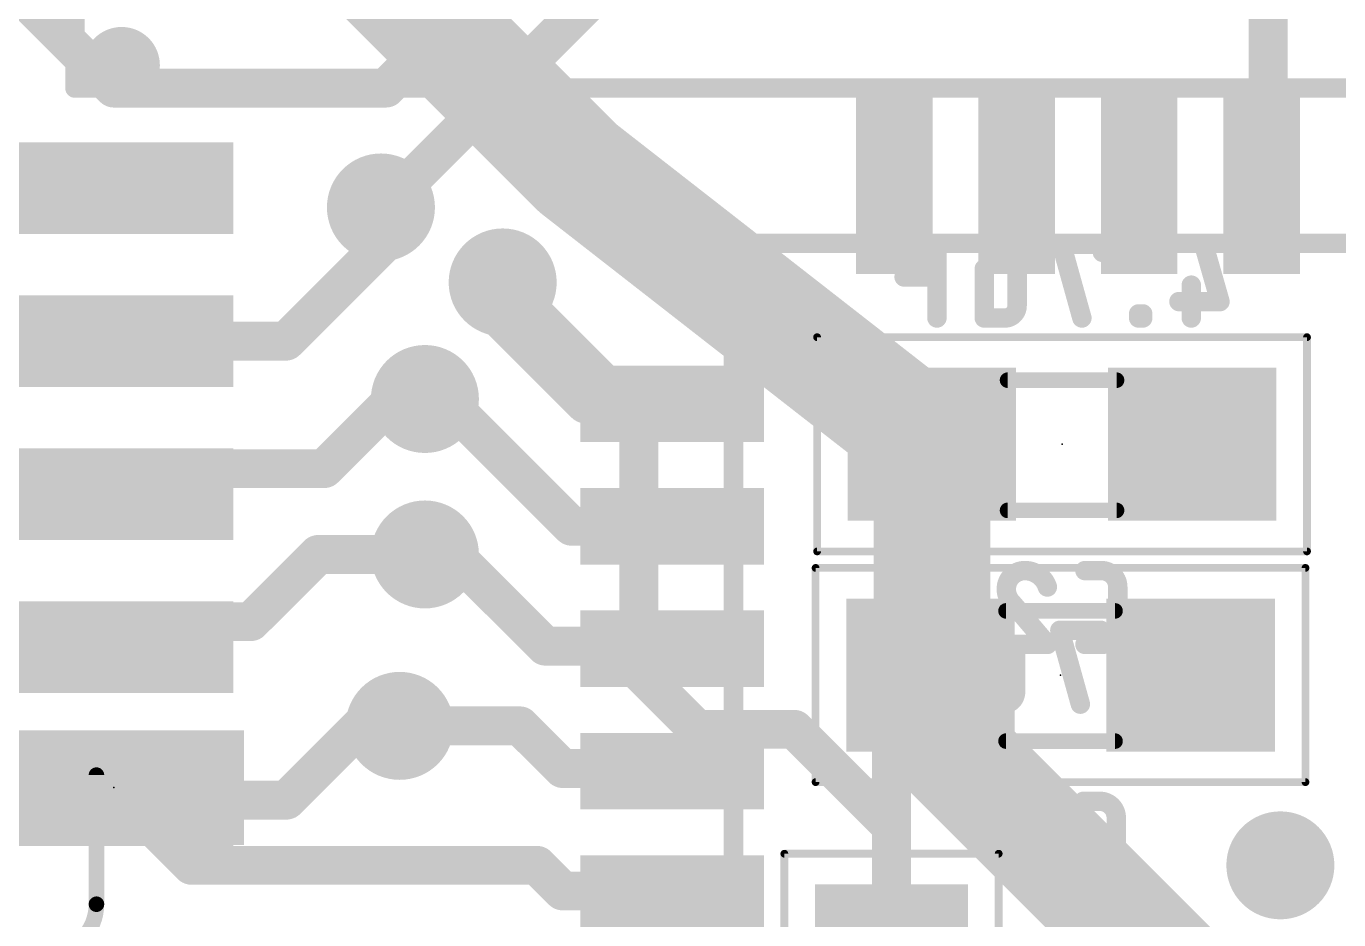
# Model space of a CAD drawing. Extents: x 0 to 1.42, y 0 to 1.2.
# Drawn here: x 0.6675 to 1.005, y 0.566 to 0.7959 of the extents above; entities that cross this region are included whole.
import ezdxf

# ---------------------------------------------------------------- set-up
doc = ezdxf.new("R2010")
doc.units = 0
for name, color, linetype in [('1', 12, 'CONTINUOUS'), ('16', 132, 'CONTINUOUS'), ('18', 110, 'CONTINUOUS'), ('21', 253, 'CONTINUOUS'), ('22', 253, 'CONTINUOUS'), ('23', 53, 'CONTINUOUS'), ('24', 53, 'CONTINUOUS'), ('26', 253, 'CONTINUOUS'), ('28', 253, 'CONTINUOUS'), ('40', 132, 'CONTINUOUS'), ('51', 253, 'CONTINUOUS'), ('52', 253, 'CONTINUOUS')]:
    doc.layers.add(name, color=color, linetype=linetype)

# ---------------------------------------------------------------- blocks, each defined once
blk = doc.blocks.new('RECT')
blk.add_solid([(-0.5, -0.5), (0.5, -0.5), (-0.5, 0.5), (0.5, 0.5)])
blk = doc.blocks.new('ROUNDV')
at = {"const_width": 0.5}
blk.add_lwpolyline([(0, -0.25, 1), (0, 0.25, 1), (0, -0.25)], format="xyb", dxfattribs=at)

msp = doc.modelspace()

# ---------------------------------------------------------------- linework, layer by layer
at = {"layer": '1', "const_width": 0.01}
for points in [[(0.76, 0.78), (0.84, 0.86)], [(0.759292, 0.749292), (0.84689, 0.83689)], [(0.64, 0.83), (0.69, 0.78)], [(0.98689, 0.811138), (0.98689, 0.75752)], [(0.69, 0.78), (0.76, 0.78)], [(0.985197, 0.755827), (0.98689, 0.75752)], [(0.758692, 0.749292), (0.759292, 0.749292)], [(0.79, 0.73), (0.79, 0.72)], [(0.79, 0.72), (0.81126, 0.69874)], [(0.77, 0.7), (0.775, 0.7)], [(0.807756, 0.667244), (0.775, 0.7)], [(0.81126, 0.69874), (0.833622, 0.69874)], [(0.807756, 0.667244), (0.833622, 0.667244)], [(0.77, 0.66), (0.777373, 0.66)], [(0.777373, 0.66), (0.800971, 0.636402)], [(0.800971, 0.636402), (0.832969, 0.636402)], [(0.832969, 0.636402), (0.833622, 0.635748)], [(0.76351, 0.61589), (0.794459, 0.61589)], [(0.794459, 0.61589), (0.805444, 0.604906)], [(0.805444, 0.604906), (0.832969, 0.604906)], [(0.832969, 0.604906), (0.833622, 0.604252)], [(0.71, 0.58), (0.69, 0.6)], [(0.798853, 0.58), (0.71, 0.58)], [(0.805444, 0.573409), (0.798853, 0.58)], [(0.832969, 0.573409), (0.805444, 0.573409)], [(0.833622, 0.572756), (0.832969, 0.573409)]]:
    msp.add_lwpolyline(points, dxfattribs=at)
at = {"layer": '1', "const_width": 0.005}
for points in [[(0.69, 0.7825, 1), (0.69, 0.7775)], [(0.688232, 0.778232, 1), (0.691768, 0.781768)], [(0.758232, 0.781768, 1), (0.761768, 0.778232)], [(0.76, 0.7775, 1), (0.76, 0.7825)], [(0.983429, 0.757595, 1), (0.986965, 0.754059)], [(0.98439, 0.75752, 1), (0.98939, 0.75752)], [(0.988658, 0.755752, 1), (0.985122, 0.759287)], [(0.758692, 0.751792, 1), (0.758692, 0.746792)], [(0.757524, 0.75106, 1), (0.76106, 0.747524)], [(0.759292, 0.746792, 1), (0.759292, 0.751792)], [(0.7925, 0.73, 1), (0.7875, 0.73)], [(0.791768, 0.721768, 1), (0.788232, 0.718232)], [(0.7875, 0.72, 1), (0.7925, 0.72)], [(0.77, 0.7025, 1), (0.77, 0.6975)], [(0.776768, 0.701768, 1), (0.773232, 0.698232)], [(0.775, 0.6975, 1), (0.775, 0.7025)], [(0.81126, 0.70124, 1), (0.81126, 0.69624)], [(0.809492, 0.696972, 1), (0.813028, 0.700508)], [(0.833622, 0.69624, 1), (0.833622, 0.70124)], [(0.807756, 0.669744, 1), (0.807756, 0.664744)], [(0.833622, 0.664744, 1), (0.833622, 0.669744)], [(0.805988, 0.665476, 1), (0.809524, 0.669012)], [(0.77, 0.6625, 1), (0.77, 0.6575)], [(0.77914, 0.661768, 1), (0.775605, 0.658232)], [(0.777373, 0.6575, 1), (0.777373, 0.6625)], [(0.800971, 0.638902, 1), (0.800971, 0.633902)], [(0.834736, 0.638169, 1), (0.831201, 0.634634)], [(0.832969, 0.633902, 1), (0.832969, 0.638902)], [(0.799203, 0.634634, 1), (0.802739, 0.638169)], [(0.831854, 0.63398, 1), (0.83539, 0.637516)], [(0.76351, 0.61839, 1), (0.76351, 0.61339)], [(0.796227, 0.617658, 1), (0.792692, 0.614122)], [(0.794459, 0.61339, 1), (0.794459, 0.61839)], [(0.805444, 0.607406, 1), (0.805444, 0.602406)], [(0.803676, 0.603138, 1), (0.807211, 0.606673)], [(0.834736, 0.606673, 1), (0.831201, 0.603138)], [(0.831854, 0.602484, 1), (0.83539, 0.60602)], [(0.832969, 0.602406, 1), (0.832969, 0.607406)], [(0.691768, 0.601768, 1), (0.688232, 0.598232)], [(0.71, 0.5825, 1), (0.71, 0.5775)], [(0.708232, 0.578232, 1), (0.711768, 0.581768)], [(0.800621, 0.581768, 1), (0.797085, 0.578232)], [(0.798853, 0.5775, 1), (0.798853, 0.5825)], [(0.805444, 0.575909, 1), (0.805444, 0.570909)], [(0.803676, 0.571642, 1), (0.807211, 0.575177)], [(0.834736, 0.575177, 1), (0.831201, 0.571642)], [(0.832969, 0.570909, 1), (0.832969, 0.575909)], [(0.831854, 0.570988, 1), (0.83539, 0.574524)]]:
    msp.add_lwpolyline(points, format="xyb", dxfattribs=at)
at = {"layer": '16'}
for points, const_width in [([(0.73, 0.83874), (0.80937, 0.75937)], 0.03), ([(0.80937, 0.75937), (0.900394, 0.688346)], 0.03), ([(0.681197, 0.755), (0.63, 0.755)], 0.01), ([(0.681945, 0.754252), (0.681197, 0.755)], 0.01), ([(0.758692, 0.739292), (0.758692, 0.749292)], 0.01), ([(0.734282, 0.714882), (0.758692, 0.739292)], 0.01), ([(0.825, 0.695), (0.79, 0.73)], 0.01), ([(0.681945, 0.714882), (0.734282, 0.714882)], 0.01), ([(0.744116, 0.682089), (0.762028, 0.7)], 0.01), ([(0.77, 0.7), (0.762028, 0.7)], 0.01), ([(0.900394, 0.688346), (0.900394, 0.62937)], 0.03), ([(0.825, 0.63), (0.825, 0.695)], 0.01), ([(0.681945, 0.675512), (0.688522, 0.682089)], 0.01), ([(0.688522, 0.682089), (0.744116, 0.682089)], 0.01), ([(0.725251, 0.642719), (0.742533, 0.66)], 0.01), ([(0.742533, 0.66), (0.77, 0.66)], 0.01), ([(0.681945, 0.636142), (0.688522, 0.642719)], 0.01), ([(0.688522, 0.642719), (0.725251, 0.642719)], 0.01), ([(0.900394, 0.62937), (0.9, 0.628976)], 0.03), ([(0.900394, 0.614475), (0.900394, 0.62937)], 0.03), ([(0.84, 0.615), (0.825, 0.63)], 0.01), ([(0.9, 0.628976), (0.89, 0.618976)], 0.01), ([(0.977546, 0.537323), (0.900394, 0.614475)], 0.03), ([(0.89, 0.618976), (0.89, 0.59)], 0.01), ([(0.75351, 0.61589), (0.734392, 0.596772)], 0.01), ([(0.75351, 0.61589), (0.76351, 0.61589)], 0.01), ([(0.865, 0.615), (0.84, 0.615)], 0.01), ([(0.89, 0.59), (0.865, 0.615)], 0.01), ([(0.681945, 0.596772), (0.734392, 0.596772)], 0.01), ([(0.89, 0.553465), (0.89, 0.59)], 0.01)]:
    msp.add_lwpolyline(points, dxfattribs=dict(at, const_width=const_width))
for points, const_width in [([(0.813984, 0.765283, 1), (0.804756, 0.753457)], 0.015), ([(0.804067, 0.754067, 1), (0.814673, 0.764673)], 0.015), ([(0.682965, 0.756768, 1), (0.679429, 0.753232)], 0.005), ([(0.681197, 0.7525, 1), (0.681197, 0.7575)], 0.005), ([(0.680177, 0.752484, 1), (0.683713, 0.75602)], 0.005), ([(0.761192, 0.749292, 1), (0.756192, 0.749292)], 0.005), ([(0.76046, 0.737524, 1), (0.756924, 0.74106)], 0.005), ([(0.756192, 0.739292, 1), (0.761192, 0.739292)], 0.005), ([(0.791768, 0.731768, 1), (0.788232, 0.728232)], 0.005), ([(0.681945, 0.717382, 1), (0.681945, 0.712382)], 0.005), ([(0.732514, 0.71665, 1), (0.73605, 0.713114)], 0.005), ([(0.734282, 0.712382, 1), (0.734282, 0.717382)], 0.005), ([(0.762028, 0.7025, 1), (0.762028, 0.6975)], 0.005), ([(0.763796, 0.698232, 1), (0.76026, 0.701768)], 0.005), ([(0.77, 0.6975, 1), (0.77, 0.7025)], 0.005), ([(0.907894, 0.688346, 1), (0.892894, 0.688346)], 0.015), ([(0.8275, 0.695, 1), (0.8225, 0.695)], 0.005), ([(0.823232, 0.693232, 1), (0.826768, 0.696768)], 0.005), ([(0.89578, 0.682433, 1), (0.905007, 0.694259)], 0.015), ([(0.688522, 0.684589, 1), (0.688522, 0.679589)], 0.005), ([(0.690289, 0.680321, 1), (0.686754, 0.683856)], 0.005), ([(0.742349, 0.683856, 1), (0.745884, 0.680321)], 0.005), ([(0.744116, 0.679589, 1), (0.744116, 0.684589)], 0.005), ([(0.680177, 0.67728, 1), (0.683713, 0.673744)], 0.005), ([(0.742533, 0.6625, 1), (0.742533, 0.6575)], 0.005), ([(0.7443, 0.658232, 1), (0.740765, 0.661768)], 0.005), ([(0.77, 0.6575, 1), (0.77, 0.6625)], 0.005), ([(0.688522, 0.645219, 1), (0.688522, 0.640219)], 0.005), ([(0.690289, 0.640951, 1), (0.686754, 0.644486)], 0.005), ([(0.723483, 0.644486, 1), (0.727019, 0.640951)], 0.005), ([(0.725251, 0.640219, 1), (0.725251, 0.645219)], 0.005), ([(0.894697, 0.63428, 1), (0.905303, 0.623673)], 0.015), ([(0.907894, 0.62937, 1), (0.892894, 0.62937)], 0.015), ([(0.905697, 0.624067, 1), (0.89509, 0.634673)], 0.015), ([(0.680177, 0.637909, 1), (0.683713, 0.634374)], 0.005), ([(0.826768, 0.631768, 1), (0.823232, 0.628232)], 0.005), ([(0.892894, 0.62937, 1), (0.907894, 0.62937)], 0.015), ([(0.8225, 0.63, 1), (0.8275, 0.63)], 0.005), ([(0.901768, 0.627209, 1), (0.898232, 0.630744)], 0.005), ([(0.905697, 0.619778, 1), (0.89509, 0.609171)], 0.015), ([(0.8925, 0.618976, 1), (0.8875, 0.618976)], 0.005), ([(0.888232, 0.620744, 1), (0.891768, 0.617209)], 0.005), ([(0.892894, 0.614475, 1), (0.907894, 0.614475)], 0.015), ([(0.75351, 0.61839, 1), (0.75351, 0.61339)], 0.005), ([(0.755278, 0.614122, 1), (0.751743, 0.617658)], 0.005), ([(0.76351, 0.61339, 1), (0.76351, 0.61839)], 0.005), ([(0.84, 0.6175, 1), (0.84, 0.6125)], 0.005), ([(0.838232, 0.613232, 1), (0.841768, 0.616768)], 0.005), ([(0.866768, 0.616768, 1), (0.863232, 0.613232)], 0.005), ([(0.865, 0.6125, 1), (0.865, 0.6175)], 0.005), ([(0.681945, 0.599272, 1), (0.681945, 0.594272)], 0.005), ([(0.732624, 0.598539, 1), (0.73616, 0.595004)], 0.005), ([(0.734392, 0.594272, 1), (0.734392, 0.599272)], 0.005), ([(0.8925, 0.59, 1), (0.8875, 0.59)], 0.005), ([(0.888232, 0.588232, 1), (0.891768, 0.591768)], 0.005), ([(0.8875, 0.59, 1), (0.8925, 0.59)], 0.005)]:
    msp.add_lwpolyline(points, format="xyb", dxfattribs=dict(at, const_width=const_width))
at = {"layer": '21', "const_width": 0.005}
for points in [[(0.68, 0.98), (0.68, 0.78)], [(0.68, 0.78), (0.73, 0.78)], [(1.38, 0.78), (0.73, 0.78)]]:
    msp.add_lwpolyline(points, dxfattribs=at)
at = {"layer": '21', "const_width": 0.0025}
for points in [[(0.68, 0.78125, 1), (0.68, 0.77875)], [(0.67875, 0.78, 1), (0.68125, 0.78)], [(0.73, 0.78125, 1), (0.73, 0.77875)], [(0.73, 0.77875, 1), (0.73, 0.78125)]]:
    msp.add_lwpolyline(points, format="xyb", dxfattribs=at)
at = {"layer": '22', "const_width": 0.009843}
msp.add_lwpolyline([(0.692, 0.780969, 1), (0.692, 0.790811, 1), (0.692, 0.780969)], format="xyb", dxfattribs=at)
at = {"layer": '23'}
msp.add_point((0.69, 0.6), dxfattribs=at)
at = {"layer": '24'}
for p in [(0.933858, 0.688346), (0.933465, 0.628976)]:
    msp.add_point(p, dxfattribs=at)
at = {"layer": '26'}
for points, const_width in [([(0.924274, 0.655846, 0.414206), (0.919524, 0.651096)], 0.005), ([(0.930079, 0.651624, 0.32521), (0.924274, 0.655846)], 0.005), ([(0.924274, 0.657096, 1), (0.924274, 0.654596)], 0.0025), ([(0.924274, 0.654596, 1), (0.924274, 0.657096)], 0.0025), ([(0.939748, 0.657096, 1), (0.939748, 0.654596)], 0.0025), ([(0.948193, 0.651624, 0.414214), (0.94397, 0.655846)], 0.005), ([(0.94397, 0.657096, 1), (0.94397, 0.654596)], 0.0025), ([(0.94397, 0.654596, 1), (0.94397, 0.657096)], 0.0025), ([(0.919524, 0.651096, 0.205258), (0.921107, 0.647402)], 0.005), ([(0.920774, 0.651096, 1), (0.918274, 0.651096)], 0.0025), ([(0.918274, 0.651096, 1), (0.920774, 0.651096)], 0.0025), ([(0.92889, 0.651239, 1), (0.931269, 0.652009)], 0.0025), ([(0.949443, 0.651624, 1), (0.946943, 0.651624)], 0.0025), ([(0.946943, 0.651624, 1), (0.949443, 0.651624)], 0.0025), ([(0.92206, 0.648212, 1), (0.920155, 0.646592)], 0.0025), ([(0.920245, 0.646497, 1), (0.921969, 0.648307)], 0.0025), ([(0.94397, 0.636846, 0.414214), (0.948193, 0.641069)], 0.005), ([(0.949443, 0.641069, 1), (0.946943, 0.641069)], 0.0025), ([(0.946943, 0.641069, 1), (0.949443, 0.641069)], 0.0025), ([(0.919524, 0.638096, 1), (0.919524, 0.635596)], 0.0025), ([(0.929127, 0.636037, 1), (0.931032, 0.637656)], 0.0025), ([(0.93008, 0.635596, 1), (0.93008, 0.638096)], 0.0025), ([(0.939748, 0.638096, 1), (0.939748, 0.635596)], 0.0025), ([(0.94397, 0.638096, 1), (0.94397, 0.635596)], 0.0025), ([(0.94397, 0.635596, 1), (0.94397, 0.638096)], 0.0025), ([(0.686528, 0.60322, 1), (0.684528, 0.60322)], 0.002), ([(0.926666, 0.59682, 1), (0.924262, 0.596133)], 0.0025), ([(0.939354, 0.597726, 1), (0.939354, 0.595226)], 0.0025), ([(0.947799, 0.592254, 0.414214), (0.943577, 0.596476)], 0.005), ([(0.943577, 0.597726, 1), (0.943577, 0.595226)], 0.0025), ([(0.943577, 0.595226, 1), (0.943577, 0.597726)], 0.0025), ([(0.949049, 0.592254, 1), (0.946549, 0.592254)], 0.0025), ([(0.946549, 0.592254, 1), (0.949049, 0.592254)], 0.0025), ([(0.923547, 0.585921, 1), (0.921047, 0.585921)], 0.0025), ([(0.91913, 0.582949, 1), (0.91913, 0.580449)], 0.0025), ([(0.929686, 0.580449, 1), (0.929686, 0.582949)], 0.0025), ([(0.943577, 0.577476, 0.414214), (0.947799, 0.581699)], 0.005), ([(0.949049, 0.581699, 1), (0.946549, 0.581699)], 0.0025), ([(0.928484, 0.581355, 1), (0.930888, 0.582042)], 0.0025), ([(0.946549, 0.581699, 1), (0.949049, 0.581699)], 0.0025), ([(0.921047, 0.577476, 1), (0.923547, 0.577476)], 0.0025), ([(0.939354, 0.578726, 1), (0.939354, 0.576226)], 0.0025), ([(0.943577, 0.578726, 1), (0.943577, 0.576226)], 0.0025), ([(0.943577, 0.576226, 1), (0.943577, 0.578726)], 0.0025), ([(0.659972, 0.569998, 1), (0.685528, 0.569998)], 0.004), ([(0.686528, 0.569998, 1), (0.684528, 0.569998)], 0.002), ([(0.684528, 0.569998, 1), (0.686528, 0.569998)], 0.002)]:
    msp.add_lwpolyline(points, format="xyb", dxfattribs=dict(at, const_width=const_width))
for points, const_width in [([(0.94397, 0.655846), (0.939748, 0.655846)], 0.005), ([(0.948193, 0.641069), (0.948193, 0.651624)], 0.005), ([(0.921107, 0.647402), (0.93008, 0.636846)], 0.005), ([(0.93008, 0.636846), (0.919524, 0.636846)], 0.005), ([(0.939748, 0.636846), (0.94397, 0.636846)], 0.005), ([(0.685528, 0.60322), (0.685528, 0.569998)], 0.004), ([(0.925464, 0.596476), (0.929686, 0.581699)], 0.005), ([(0.943577, 0.596476), (0.939354, 0.596476)], 0.005), ([(0.947799, 0.581699), (0.947799, 0.592254)], 0.005), ([(0.922297, 0.585921), (0.922297, 0.577476)], 0.005), ([(0.929686, 0.581699), (0.91913, 0.581699)], 0.005), ([(0.939354, 0.577476), (0.943577, 0.577476)], 0.005)]:
    msp.add_lwpolyline(points, dxfattribs=dict(at, const_width=const_width))
at = {"layer": '28', "const_width": 0.005}
for points in [[(0.901682, 0.739846), (0.893238, 0.739846)], [(0.901682, 0.720846), (0.901682, 0.739846)], [(0.944239, 0.739846), (0.933683, 0.739846)], [(0.933683, 0.739846), (0.938961, 0.720846)], [(0.944239, 0.737735), (0.944239, 0.739846)], [(0.970256, 0.739846), (0.974479, 0.725069)], [(0.913859, 0.720846), (0.913859, 0.733513)], [(0.922304, 0.733513), (0.922304, 0.724013)], [(0.901682, 0.731402), (0.893238, 0.731402)], [(0.96709, 0.729291), (0.96709, 0.720846)], [(0.974479, 0.725069), (0.963923, 0.725069)], [(0.919137, 0.720846), (0.913859, 0.720846)], [(0.954609, 0.721902), (0.953553, 0.721902)], [(0.953553, 0.721902), (0.953553, 0.720846)], [(0.953553, 0.720846), (0.954609, 0.720846)], [(0.954609, 0.720846), (0.954609, 0.721902)], [(0.901289, 0.640476), (0.892844, 0.640476)], [(0.901289, 0.621476), (0.901289, 0.640476)], [(0.943845, 0.640476), (0.93329, 0.640476)], [(0.93329, 0.640476), (0.938568, 0.621476)], [(0.943845, 0.638365), (0.943845, 0.640476)], [(0.969863, 0.640476), (0.974085, 0.625699)], [(0.913465, 0.621476), (0.913465, 0.634143)], [(0.92191, 0.634143), (0.92191, 0.624643)], [(0.901289, 0.632032), (0.892844, 0.632032)], [(0.966696, 0.629921), (0.966696, 0.621476)], [(0.974085, 0.625699), (0.963529, 0.625699)], [(0.954215, 0.622532), (0.95316, 0.622532)], [(0.95316, 0.622532), (0.95316, 0.621476)], [(0.954215, 0.621476), (0.954215, 0.622532)], [(0.918743, 0.621476), (0.913465, 0.621476)], [(0.95316, 0.621476), (0.954215, 0.621476)]]:
    msp.add_lwpolyline(points, dxfattribs=at)
at = {"layer": '28'}
for points, const_width in [([(0.893238, 0.741096, 1), (0.893238, 0.738596)], 0.0025), ([(0.902932, 0.739846, 1), (0.900432, 0.739846)], 0.0025), ([(0.901682, 0.738596, 1), (0.901682, 0.741096)], 0.0025), ([(0.934888, 0.740181, 1), (0.932479, 0.739512)], 0.0025), ([(0.933683, 0.741096, 1), (0.933683, 0.738596)], 0.0025), ([(0.945489, 0.739846, 1), (0.942989, 0.739846)], 0.0025), ([(0.944239, 0.738596, 1), (0.944239, 0.741096)], 0.0025), ([(0.971458, 0.74019, 1), (0.969054, 0.739503)], 0.0025), ([(0.915109, 0.733513, 1), (0.912609, 0.733513)], 0.0025), ([(0.923554, 0.733513, 1), (0.921054, 0.733513)], 0.0025), ([(0.942989, 0.737735, 1), (0.945489, 0.737735)], 0.0025), ([(0.893238, 0.732652, 1), (0.893238, 0.730152)], 0.0025), ([(0.901682, 0.730152, 1), (0.901682, 0.732652)], 0.0025), ([(0.96834, 0.729291, 1), (0.96584, 0.729291)], 0.0025), ([(0.919137, 0.720846, 0.414214), (0.922304, 0.724013)], 0.005), ([(0.923554, 0.724013, 1), (0.921054, 0.724013)], 0.0025), ([(0.963923, 0.726319, 1), (0.963923, 0.723819)], 0.0025), ([(0.973277, 0.724725, 1), (0.97568, 0.725412)], 0.0025), ([(0.974479, 0.723819, 1), (0.974479, 0.726319)], 0.0025), ([(0.913859, 0.722096, 1), (0.913859, 0.719596)], 0.0025), ([(0.919137, 0.722096, 1), (0.919137, 0.719596)], 0.0025), ([(0.919137, 0.719596, 1), (0.919137, 0.722096)], 0.0025), ([(0.921054, 0.724013, 1), (0.923554, 0.724013)], 0.0025), ([(0.937757, 0.720512, 1), (0.940166, 0.721181)], 0.0025), ([(0.953553, 0.723152, 1), (0.953553, 0.720652)], 0.0025), ([(0.954803, 0.721902, 1), (0.952303, 0.721902)], 0.0025), ([(0.953553, 0.722096, 1), (0.953553, 0.719596)], 0.0025), ([(0.955859, 0.721902, 1), (0.953359, 0.721902)], 0.0025), ([(0.954609, 0.720652, 1), (0.954609, 0.723152)], 0.0025), ([(0.954609, 0.719596, 1), (0.954609, 0.722096)], 0.0025), ([(0.900432, 0.720846, 1), (0.902932, 0.720846)], 0.0025), ([(0.912609, 0.720846, 1), (0.915109, 0.720846)], 0.0025), ([(0.952303, 0.720846, 1), (0.954803, 0.720846)], 0.0025), ([(0.953359, 0.720846, 1), (0.955859, 0.720846)], 0.0025), ([(0.96584, 0.720846, 1), (0.96834, 0.720846)], 0.0025), ([(0.892844, 0.641726, 1), (0.892844, 0.639226)], 0.0025), ([(0.902539, 0.640476, 1), (0.900039, 0.640476)], 0.0025), ([(0.901289, 0.639226, 1), (0.901289, 0.641726)], 0.0025), ([(0.934494, 0.640811, 1), (0.932085, 0.640142)], 0.0025), ([(0.93329, 0.641726, 1), (0.93329, 0.639226)], 0.0025), ([(0.945095, 0.640476, 1), (0.942595, 0.640476)], 0.0025), ([(0.943845, 0.639226, 1), (0.943845, 0.641726)], 0.0025), ([(0.971065, 0.64082, 1), (0.968661, 0.640133)], 0.0025), ([(0.942595, 0.638365, 1), (0.945095, 0.638365)], 0.0025), ([(0.914715, 0.634143, 1), (0.912215, 0.634143)], 0.0025), ([(0.92316, 0.634143, 1), (0.92066, 0.634143)], 0.0025), ([(0.892844, 0.633282, 1), (0.892844, 0.630782)], 0.0025), ([(0.901289, 0.630782, 1), (0.901289, 0.633282)], 0.0025), ([(0.967946, 0.629921, 1), (0.965446, 0.629921)], 0.0025), ([(0.963529, 0.626949, 1), (0.963529, 0.624449)], 0.0025), ([(0.974085, 0.624449, 1), (0.974085, 0.626949)], 0.0025), ([(0.918743, 0.621476, 0.414214), (0.92191, 0.624643)], 0.005), ([(0.92316, 0.624643, 1), (0.92066, 0.624643)], 0.0025), ([(0.92066, 0.624643, 1), (0.92316, 0.624643)], 0.0025), ([(0.95316, 0.623782, 1), (0.95316, 0.621282)], 0.0025), ([(0.95441, 0.622532, 1), (0.95191, 0.622532)], 0.0025), ([(0.955465, 0.622532, 1), (0.952965, 0.622532)], 0.0025), ([(0.954215, 0.621282, 1), (0.954215, 0.623782)], 0.0025), ([(0.972883, 0.625355, 1), (0.975287, 0.626042)], 0.0025), ([(0.900039, 0.621476, 1), (0.902539, 0.621476)], 0.0025), ([(0.913465, 0.622726, 1), (0.913465, 0.620226)], 0.0025), ([(0.912215, 0.621476, 1), (0.914715, 0.621476)], 0.0025), ([(0.918743, 0.622726, 1), (0.918743, 0.620226)], 0.0025), ([(0.918743, 0.620226, 1), (0.918743, 0.622726)], 0.0025), ([(0.937363, 0.621142, 1), (0.939772, 0.621811)], 0.0025), ([(0.95316, 0.622726, 1), (0.95316, 0.620226)], 0.0025), ([(0.95191, 0.621476, 1), (0.95441, 0.621476)], 0.0025), ([(0.952965, 0.621476, 1), (0.955465, 0.621476)], 0.0025), ([(0.954215, 0.620226, 1), (0.954215, 0.622726)], 0.0025), ([(0.965446, 0.621476, 1), (0.967946, 0.621476)], 0.0025)]:
    msp.add_lwpolyline(points, format="xyb", dxfattribs=dict(at, const_width=const_width))
at = {"layer": '40', "const_width": 0.002}
for points in [[(0.99685, 0.715906), (0.870866, 0.715906)], [(0.870866, 0.715906), (0.870866, 0.660787)], [(0.99685, 0.660787), (0.99685, 0.715906)], [(0.870866, 0.660787), (0.99685, 0.660787)], [(0.996457, 0.656535), (0.870472, 0.656535)], [(0.870472, 0.656535), (0.870472, 0.601417)], [(0.996457, 0.601417), (0.996457, 0.656535)], [(0.870472, 0.601417), (0.996457, 0.601417)], [(0.862441, 0.582992), (0.862441, 0.457008)], [(0.917559, 0.582992), (0.862441, 0.582992)], [(0.917559, 0.457008), (0.917559, 0.582992)]]:
    msp.add_lwpolyline(points, dxfattribs=at)
at = {"layer": '40', "const_width": 0.001}
for points in [[(0.870866, 0.716406, 1), (0.870866, 0.715406)], [(0.871366, 0.715906, 1), (0.870366, 0.715906)], [(0.99735, 0.715906, 1), (0.99635, 0.715906)], [(0.99685, 0.715406, 1), (0.99685, 0.716406)], [(0.870866, 0.661287, 1), (0.870866, 0.660287)], [(0.99685, 0.660287, 1), (0.99685, 0.661287)], [(0.870366, 0.660787, 1), (0.871366, 0.660787)], [(0.99635, 0.660787, 1), (0.99735, 0.660787)], [(0.870472, 0.657035, 1), (0.870472, 0.656035)], [(0.870972, 0.656535, 1), (0.869972, 0.656535)], [(0.996957, 0.656535, 1), (0.995957, 0.656535)], [(0.996457, 0.656035, 1), (0.996457, 0.657035)], [(0.870472, 0.601917, 1), (0.870472, 0.600917)], [(0.869972, 0.601417, 1), (0.870972, 0.601417)], [(0.995957, 0.601417, 1), (0.996957, 0.601417)], [(0.996457, 0.600917, 1), (0.996457, 0.601917)], [(0.862941, 0.582992, 1), (0.861941, 0.582992)], [(0.862441, 0.583492, 1), (0.862441, 0.582492)], [(0.918059, 0.582992, 1), (0.917059, 0.582992)], [(0.917559, 0.582492, 1), (0.917559, 0.583492)]]:
    msp.add_lwpolyline(points, format="xyb", dxfattribs=at)
at = {"layer": '51', "const_width": 0.005}
for points in [[(1.15252, 0.740079), (0.84937, 0.740079)], [(0.84937, 0.740079), (0.84937, 0.436929)]]:
    msp.add_lwpolyline(points, dxfattribs=at)
at = {"layer": '51', "const_width": 0.0025}
for points in [[(0.84937, 0.741329, 1), (0.84937, 0.738829)], [(0.85062, 0.740079, 1), (0.84812, 0.740079)]]:
    msp.add_lwpolyline(points, format="xyb", dxfattribs=at)
at = {"layer": '52', "const_width": 0.004}
for points in [[(0.919843, 0.704843), (0.947874, 0.704843)], [(0.919843, 0.671339), (0.947874, 0.671339)], [(0.919449, 0.645472), (0.94748, 0.645472)], [(0.919449, 0.611969), (0.94748, 0.611969)]]:
    msp.add_lwpolyline(points, dxfattribs=at)
at = {"layer": '52', "const_width": 0.002}
for points in [[(0.919843, 0.705843, 1), (0.919843, 0.703843)], [(0.947874, 0.703843, 1), (0.947874, 0.705843)], [(0.919843, 0.672339, 1), (0.919843, 0.670339)], [(0.947874, 0.670339, 1), (0.947874, 0.672339)], [(0.919449, 0.646472, 1), (0.919449, 0.644472)], [(0.94748, 0.644472, 1), (0.94748, 0.646472)], [(0.919449, 0.612969, 1), (0.919449, 0.610969)], [(0.94748, 0.610969, 1), (0.94748, 0.612969)]]:
    msp.add_lwpolyline(points, format="xyb", dxfattribs=at)

# ---------------------------------------------------------------- block references
at = {"layer": '1', "rotation": 180}
for p, xscale, yscale in [((0.890709, 0.755827), 0.019685, 0.047244), ((0.922205, 0.755827), 0.019685, 0.047244), ((0.953701, 0.755827), 0.019685, 0.047244), ((0.985197, 0.755827), 0.019685, 0.047244), ((0.833622, 0.69874), 0.047244, 0.019685), ((0.833622, 0.667244), 0.047244, 0.019685), ((0.833622, 0.635748), 0.047244, 0.019685), ((0.69, 0.6), 0.066929, 0.029528), ((0.833622, 0.604252), 0.047244, 0.019685), ((0.833622, 0.572756), 0.047244, 0.019685)]:
    msp.add_blockref('RECT', p, dxfattribs=dict(at, xscale=xscale, yscale=yscale))
at = {"layer": '16'}
for p, xscale, yscale, rotation in [((0.681945, 0.754252), 0.0775, 0.023587, 180), ((0.681945, 0.714882), 0.0775, 0.023587, 180), ((0.681945, 0.675512), 0.0775, 0.023587, 180), ((0.681945, 0.636142), 0.0775, 0.023587, 180), ((0.681945, 0.596772), 0.0775, 0.023587, 180), ((0.89, 0.553465), 0.043307, 0.03937, 270)]:
    msp.add_blockref('RECT', p, dxfattribs=dict(at, xscale=xscale, yscale=yscale, rotation=rotation))
at = {"layer": '16', "xscale": 0.043307, "yscale": 0.03937}
for p in [(0.900394, 0.688346), (0.967323, 0.688346), (0.9, 0.628976), (0.966929, 0.628976)]:
    msp.add_blockref('RECT', p, dxfattribs=at)
at = {"layer": '18', "xscale": 0.02778, "yscale": 0.02778}
for p in [(0.758692, 0.749292), (0.758692, 0.749292), (0.79, 0.73), (0.79, 0.73), (0.77, 0.7), (0.77, 0.7), (0.77, 0.66), (0.77, 0.66), (0.76351, 0.61589), (0.76351, 0.61589), (0.99, 0.58), (0.99, 0.58)]:
    msp.add_blockref('ROUNDV', p, dxfattribs=at)
at = {"layer": '52', "xscale": 0.019689, "yscale": 0.037402}
for p in [(0.910703, 0.688146), (0.956703, 0.688146), (0.910309, 0.628776), (0.956309, 0.628776)]:
    msp.add_blockref('RECT', p, dxfattribs=at)

doc.saveas('drawing.dxf')
